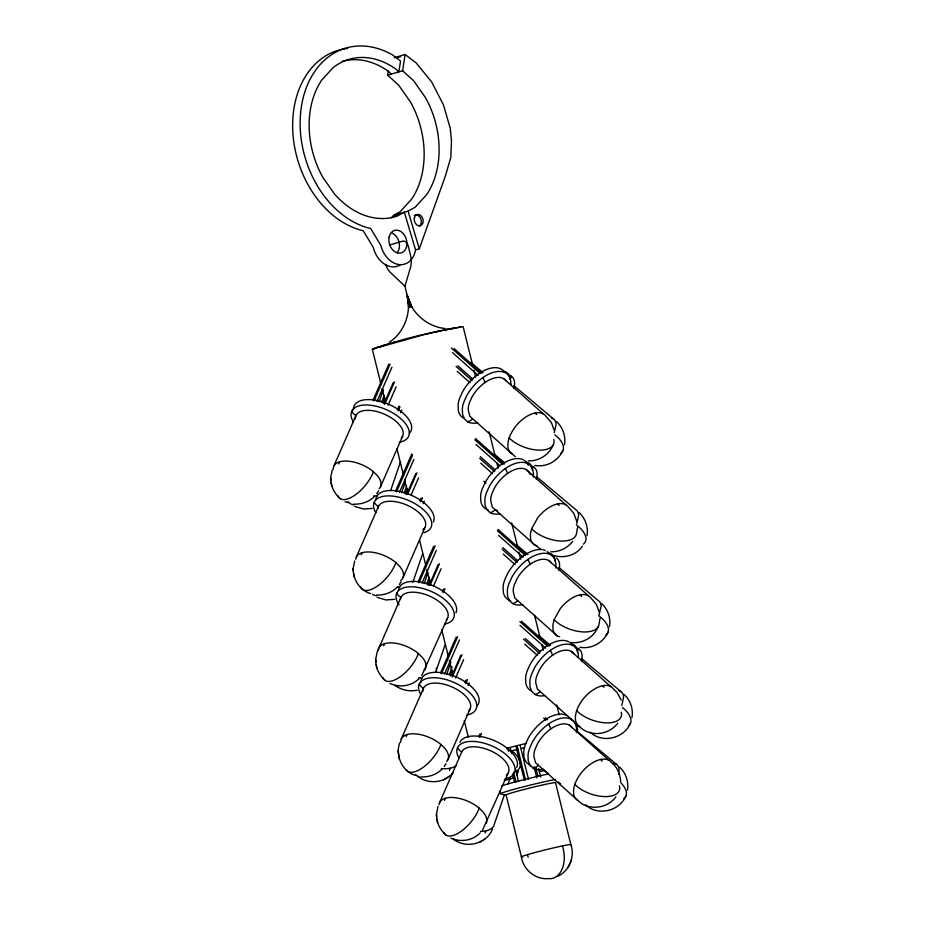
<?xml version="1.0" encoding="UTF-8"?>
<svg xmlns="http://www.w3.org/2000/svg" width="925" height="925" viewBox="0 0 925 925"><rect width="100%" height="100%" fill="white"/><g stroke="black" fill="none" stroke-linecap="round" stroke-linejoin="round"><path stroke-width="1.39" d="M564.516 444.763C565.903 436.38 562.943 427.442 556.642 421.708M587.017 535.668C588.404 527.296 585.444 518.358 579.143 512.623M609.517 626.583C610.905 618.212 607.945 609.263 601.643 603.539M632.018 717.499C633.405 709.128 630.445 700.179 624.144 694.444M627.474 790.181C628.861 781.798 625.901 772.861 619.6 767.126M409.844 304.614L407.208 295.445L410.353 306.788L407.208 295.445L409.012 307.239L407.208 295.445L411.463 306.614L407.208 295.445L409.532 306.996L407.208 295.445L411.544 306.545L407.208 295.445C411.22 311.008 405.647 328.398 393.634 339.024L389.356 342.25M618.524 774.306L619.056 769.912A25.507 11.262 -49.9 0 0 613.287 763.403M415.556 249.912L404.317 212.218L397.253 216.092A82.013 61.189 73.5 0 1 334.561 194.088L322.744 177.218A82.013 61.189 73.5 0 1 321.634 80.209L333.116 67.652A82.013 61.189 73.5 0 1 395.565 68.855L398.872 71.861L400.525 61.004L392.408 54.864A93.726 69.93 73.5 0 0 300.96 109.693A93.726 69.93 73.5 0 0 370.705 228.533L380.776 245.252A23.437 17.482 73.5 0 0 398.906 264.538A23.437 17.482 73.5 0 0 415.556 249.912L419.303 248.802L445.26 176.386L450.822 157.412L451.481 140.773L450.255 128.321L443.422 104.826L431.721 82.024L416.215 62.958L405.092 54.482L402.618 70.751L413.695 80.799L425.512 97.668A82.013 61.189 73.5 0 1 426.622 194.689L415.14 207.235L408.064 211.108L393.102 215.537L400.178 211.663L411.66 199.106A82.013 61.189 73.5 0 0 410.55 102.097L398.721 85.227L387.656 75.179L388.269 71.109M557.544 876.368C569.314 871.246 575.177 856.55 570.841 844.56L555.509 782.654A25.507 1.029 -13.9 0 0 529.135 788.181A25.507 1.029 -13.9 0 0 506.102 795.003L521.423 856.908C523.168 869.558 535.413 879.825 548.178 878.6A25.657 17.055 78.1 0 0 562.423 845.913L566.69 845.068A25.507 1.029 -13.9 0 1 570.424 844.941M577.582 527.273L576.553 532.904A25.657 12.8 19 0 1 558.885 540.894A25.657 12.8 19 0 1 531.632 528.776L537.726 517.803A25.507 14.176 -48.4 0 1 568.551 507.316L573.87 513.456L576.842 521.573M600.071 618.178L599.053 623.82A25.657 12.8 19 0 1 581.386 631.81A25.657 12.8 19 0 1 554.133 619.692L560.226 608.719A25.507 14.176 -48.4 0 1 591.052 598.232L596.371 604.372L599.342 612.477M331 480.422L330.653 477.624L332.214 470.05M353.5 571.326L353.153 568.54L354.714 560.955M376.001 662.242L375.654 659.456L377.215 651.871L400.976 597.307A8.464 7.331 24.9 0 1 396.767 593.064M415.591 775.428C402.167 771.623 395.079 755.598 399.716 742.787M436.797 816.844L436.45 814.058L438.011 806.473M554.341 430.657L551.369 422.54L546.051 416.4A25.507 14.176 -48.4 0 0 515.225 426.887C510.82 432.877 507.05 440.138 508.033 447.792A25.507 14.176 -48.4 0 0 512.23 454.013L515.398 456.696M531.632 528.776L530.383 534.037L530.534 538.708A25.507 14.176 -48.4 0 0 537.148 545.842M554.133 619.692L552.884 624.953L553.034 629.613A25.507 14.176 -48.4 0 0 559.648 636.758M621.184 700.04L617.033 692.397L613.553 689.137A25.507 14.176 -48.4 0 0 582.715 699.624C578.31 705.613 574.552 712.874 575.535 720.529A25.507 14.176 -48.4 0 0 579.732 726.749C590.15 737.433 609.159 734.97 617.75 723.177M620.744 782.816C620.444 775.335 617.888 767.519 611.726 762.859A25.507 14.176 -48.4 0 0 580.888 773.346C576.483 779.336 572.714 786.597 573.697 794.251A25.507 14.176 -48.4 0 0 577.894 800.472C588.323 811.144 607.332 808.693 615.911 796.888M409.625 305.25L404.919 286.218L410.457 267.568A17.575 11.678 78.1 0 0 410.527 255.265L408.283 246.166A6.417 4.267 78.1 0 0 402.641 241.148L389.39 245.067M554.283 432.703L556.098 424.494A25.507 11.262 -49.9 0 0 551.462 418.112M576.784 523.619L578.599 515.41A25.507 11.262 -49.9 0 0 575.882 509.756L536.431 476.583M621.785 705.451L623.6 697.23A25.507 11.262 -49.9 0 0 618.952 690.848M379.134 401.843L383.355 389.575M381.782 402.167L384.118 395.368M382.973 403.173L384.846 397.738M400.537 461.748L391.31 488.573A25.507 12.73 19 0 1 390.593 490.678M401.635 492.759L405.393 481.844M404.283 493.083L406.618 486.284M405.474 494.089L407.347 488.654M422.575 554.006L413.81 579.489A25.507 12.73 19 0 1 412.469 582.53M424.136 583.675L427.882 572.76M426.783 583.987L429.119 577.2M427.974 585.005L429.847 579.57M436.311 670.394L445.075 644.922M446.636 674.591L450.857 662.312M449.284 674.903L452.082 666.752M450.475 675.909L452.337 670.475M504.53 794.459L494.389 823.967A25.507 12.73 19 0 1 480.468 831.39M508.218 783.729L510.068 778.364M449.492 770.409L450.255 768.201M485.07 833.055L485.833 830.858M338.689 463.945L339.614 461.795M361.189 554.861L362.114 552.711M383.678 645.766L384.615 643.627M406.179 736.682L407.104 734.543M444.474 800.379L445.399 798.229M333.809 466.177L355.986 415.475A8.464 7.331 24.9 0 1 351.766 411.243M373.099 400.097L388.708 364.392M373.966 400.988L390.153 363.964M376.972 401.427L391.946 367.19M384.06 403.635L393.275 382.568M384.684 404.317L394.478 381.921M388.038 405.335L396.097 386.893M397.403 409.891L399.126 405.936M398.27 410.769L399.993 406.827M400.606 412.735L401.762 410.099M380.453 486.874L402.618 436.172M356.31 557.093L378.487 506.391A8.464 7.331 24.9 0 1 374.267 502.159M395.599 491.013L411.787 453.99M396.467 491.903L412.654 454.88M399.473 492.343L413.868 459.413M406.561 494.551L415.776 473.473M407.763 493.915L416.967 472.837M411.116 494.933L418.597 477.809M419.892 500.795L421.048 498.17M420.771 501.685L422.494 497.743M423.107 503.639L424.263 501.015M402.942 577.79L425.118 527.077M418.1 581.929L433.709 546.224M418.967 582.819L435.155 545.796M421.962 583.259L436.357 550.329M429.061 585.467L438.277 564.389M430.252 584.82L439.467 563.753M433.617 585.849L441.098 568.725M442.393 591.711L443.549 589.075M443.272 592.601L444.994 588.647M447.619 617.993L421.754 675.528M401.311 738.925L423.477 688.212A8.464 7.331 24.9 0 1 419.268 683.98M440.589 672.833L456.198 637.128M441.468 673.735L457.655 636.701M444.462 674.175L459.436 639.927M452.14 675.065L460.777 655.305M452.175 677.054L461.968 654.669M455.539 678.071L463.598 659.641M464.893 682.627L466.05 679.991M465.761 683.517L467.495 679.563M468.108 685.471L469.252 682.835M447.943 759.61L470.108 708.908M439.606 802.611L461.772 751.909A25.507 12.719 23.6 0 1 493.43 752.164A25.507 12.719 23.6 0 1 506.229 775.231M478.884 736.531L480.04 733.883M479.751 737.422L481.486 733.456M482.549 830.13L508.403 772.595M568.135 867.43L569.777 863.661M570.205 862.678L571.465 859.788M516.751 774.896L518.382 771.184M492.597 828.777C486.897 844.12 465.61 849.312 453.158 838.882A25.657 14.257 -48.4 0 0 455.678 839.993M552.907 445.364C548.941 455.054 538.685 461.286 528.291 460.87M597.908 627.185C593.549 638.019 581.374 644.228 570.008 642.389M563.036 450.348C558.249 460.985 546.409 467.53 534.858 465.437M608.037 632.168C603.239 642.817 591.399 649.362 579.859 647.269M630.526 723.084C624.225 738.508 602.291 743.746 590.115 732.195M625.994 795.766C619.681 811.19 597.758 816.428 585.571 804.877M376.764 493.696L378.637 490.805M399.253 584.612L401.138 581.709M444.254 766.432L446.127 763.541M582.438 546.166C576.437 555.197 564.227 558.665 554.052 555.543M453.435 772.259C445.098 783.128 428.136 784.77 417.58 776.237M572.748 541.345C567.441 548.028 559.359 552.109 550.78 551.774M380.672 382.985L372.347 349.361C401.496 338.874 432.484 331.728 463.136 326.675L472.837 365.907M374.463 496.413C369.121 501.974 361.247 504.495 353.639 504.137M396.964 587.329C391.622 592.879 383.748 595.411 376.128 595.053M419.464 678.245C412.007 685.98 399.75 688.038 390.049 683.471M441.965 769.161C436.623 774.711 428.738 777.243 421.129 776.873M480.248 832.847C472.791 840.582 460.546 842.64 450.833 838.073M443.607 779.787L446.486 778.052M479.185 842.432L482.064 840.698M447.55 777.393L449.272 776.364M483.127 840.05L484.85 839.021M390.951 217.664L396.837 214.427M378.811 347.291L426.517 333.948M425.396 334.457L437.779 331.335M394.212 57.708L405.092 54.482M396.559 57.893L400.641 56.679M387.656 75.179L402.618 70.751M435.212 332.167L447.665 329.173M443.838 330.283L455.516 327.612M456.661 327.82L460.789 326.756M372.347 349.361L374.671 348.783M373.099 348.679L376.521 347.846M376.891 347.257L382.118 346.066M383.47 345.21L387.853 344.273M392.385 342.678L395.623 342.065M450.683 328.918L454.129 328.363M403.022 339.822L404.907 339.579M372.255 508.392L363.594 509.051L354.738 506.461M394.755 599.296L386.083 599.967L377.238 597.377M417.256 690.212C409.544 691.761 401.334 690.2 395.079 685.321A25.657 14.257 -48.4 0 0 397.6 686.419M445.399 328.56C429.397 327.022 414.932 316.072 409.012 301.145L411.59 306.568M345.048 501.651L348.101 502.68M370.601 593.596C359.894 590.543 352.899 579.443 353.153 568.54M540.813 549.311L534.731 544.918L492.354 507.154L490.817 501.13A19.147 10.649 -48.4 0 1 493.222 490.759L494.47 487.984A25.507 14.176 -48.4 0 1 514.473 469.703A25.507 14.176 -48.4 0 1 530.025 474.421M513.93 385.679L553.381 418.84M471.022 362.565L483.023 372.659M494.609 454.395L504.437 462.662M558.931 567.499L598.382 600.672A25.507 11.262 -49.9 0 1 601.1 606.326L598.857 615.807A25.657 12.788 23.6 0 1 605.863 635.082M517.11 545.311L528.025 554.491M581.42 658.415L620.883 691.576M538.512 635.313L550.525 645.396M576.888 731.097L616.339 764.258M544.154 770.086L548.537 773.774M558.399 782.064L560.596 783.914M503.674 378.637L543.333 413.891M454.059 348.552L481.833 373.238M451.342 347.95L480.179 373.584M452.487 352.61L478.075 375.365M457.852 365.78L472.779 379.053M456.094 366.427L472.085 380.649M457.193 371.341L469.981 382.719M506.403 381.146A25.507 14.176 -48.4 0 0 471.97 397.068L470.721 399.843A19.147 10.649 -48.4 0 0 468.316 410.214L469.854 416.25L512.23 454.013M526.175 469.553L565.834 504.807M475.496 438.519L504.333 464.153M474.907 439.814L502.68 464.5M476.051 444.474L499.512 465.333M480.353 456.696L495.28 469.969M479.659 458.291L494.586 471.565M480.757 463.205L492.482 473.635M483.891 481.231L486.018 483.127M548.675 560.469L588.335 595.712M497.997 529.424L525.758 554.11M497.407 530.73L525.169 555.416M498.552 535.39L523.076 557.185M502.853 547.612L517.78 560.885M502.159 549.207L517.087 562.481M503.246 554.121L514.982 564.551M551.393 562.978A25.507 14.176 -48.4 0 0 516.971 578.9L515.722 581.663A19.147 10.649 -48.4 0 0 513.317 592.046L514.855 598.07L557.232 635.833M571.176 651.373L610.835 686.628M521.561 621.288L549.334 645.974M519.896 621.635L547.669 646.321M519.989 625.358L545.577 648.101M525.354 638.528L540.281 651.79M523.585 639.175L539.587 653.385M524.683 644.089L537.483 655.455M573.893 653.882A25.507 14.176 -48.4 0 0 539.472 669.804L538.223 672.579A19.147 10.649 -48.4 0 0 535.806 682.951L537.356 688.986L579.732 726.749M569.349 725.096L608.997 760.35M545.368 717.8L547.496 719.696M543.703 718.147L545.842 720.043M572.066 727.605A25.507 14.176 -48.4 0 0 537.633 743.527L536.384 746.302A19.147 10.649 -48.4 0 0 533.979 756.673L535.517 762.709L577.894 800.472M534.974 413.047L536.639 414.539M557.474 503.963L559.139 505.455M579.975 594.879L581.64 596.371M602.464 685.783L604.141 687.287M600.637 759.506L602.302 760.997M391.391 74.081L388.084 71.075A82.013 61.189 73.5 0 0 342.308 61.339M477.82 422.771A31.068 17.274 -48.4 0 1 467.634 421.754L464.327 418.69L462.535 414.18L462.454 411.347A23.322 12.962 -48.4 0 1 465.379 398.71L466.905 395.333A31.068 17.274 -48.4 0 1 494.586 372.035A31.068 17.274 -48.4 0 1 510.901 384.627M500.321 513.687A31.068 17.274 -48.4 0 1 490.134 512.658L486.828 509.606L485.024 505.085L484.954 502.263A23.322 12.962 -48.4 0 1 487.88 489.626L489.406 486.249A31.068 17.274 -48.4 0 1 517.827 462.778A31.068 17.274 -48.4 0 1 533.286 477.046M522.822 604.603A31.068 17.274 -48.4 0 1 512.635 603.574L509.328 600.522L507.524 596.001L507.443 593.168A23.322 12.962 -48.4 0 1 510.38 580.542L511.895 577.165A31.068 17.274 -48.4 0 1 540.327 553.693A31.068 17.274 -48.4 0 1 555.786 567.95M545.322 695.519A31.068 17.274 -48.4 0 1 535.136 694.49L531.817 691.426L530.025 686.917L529.944 684.084A23.322 12.962 -48.4 0 1 532.881 671.446L534.396 668.081A31.068 17.274 -48.4 0 1 562.088 644.771A31.068 17.274 -48.4 0 1 578.403 657.374M543.495 769.23A31.068 17.274 -48.4 0 1 533.309 768.201L529.99 765.148L528.198 760.639L528.117 757.806A23.322 12.962 -48.4 0 1 531.054 745.168L532.569 741.792A31.068 17.274 -48.4 0 1 561.001 718.32A31.068 17.274 -48.4 0 1 576.448 732.588M404.919 286.218L389.887 271.973L387.483 268.793L385.945 264.723M333.22 469.518A25.507 12.719 23.6 0 1 347.176 461.078A25.507 12.719 23.6 0 1 373.422 471.704L377.4 475.681A25.507 12.719 23.6 0 1 379.169 488.724M355.743 559.255A25.507 12.719 23.6 0 1 370.636 552.052A25.507 12.719 23.6 0 1 395.923 562.62L399.901 566.597A25.507 12.719 23.6 0 1 400.768 580.414M378.233 650.171A25.507 12.719 23.6 0 1 393.137 642.968A25.507 12.719 23.6 0 1 418.424 653.536L422.401 657.513A25.507 12.719 23.6 0 1 424.159 670.544M400.722 742.255A25.507 12.719 23.6 0 1 414.678 733.814A25.507 12.719 23.6 0 1 440.913 744.452L444.902 748.429A25.507 12.719 23.6 0 1 446.659 761.46M439.028 804.773A25.507 12.719 23.6 0 1 453.921 797.57A25.507 12.719 23.6 0 1 479.208 808.138L483.185 812.115A25.507 12.719 23.6 0 1 486.238 823.296M339.961 498.517C334.052 493.141 330.526 485.683 330.653 477.624M384.962 680.337C379.042 674.972 375.515 667.503 375.654 659.456M445.746 834.94C439.837 829.575 436.311 822.105 436.45 814.058M408.064 211.108L419.303 248.802M409.914 304.591L408.931 301.18L411.082 306.626L408.711 301.203L409.347 304.73M527.481 854.654L528.129 857.255M473.877 370.104L475.612 377.111M489.14 431.755L495.372 456.973M496.76 462.581L498.147 468.177M511.675 522.822L517.919 548.039M518.96 552.248L520.694 559.255M534.558 615.298L540.454 639.117M541.842 644.713L543.229 650.321M556.746 704.966L559.174 714.771M538.651 768.582L540.72 776.954M535.806 767.657L537.876 776.029M534.014 766.698L536.778 777.856M520.243 745.943L528.533 779.428M517.283 746.556L525.573 780.053M516.104 746.938L524.394 780.423M510.299 748.024L511.675 753.609M515.479 768.952L518.578 781.509M507.79 748.498L508.484 751.285M513.653 772.19L516.069 781.937M512.554 774.005L514.624 782.365M499.465 791.291L500.124 793.928A31.068 1.249 -13.9 0 1 520.451 787.603A31.068 1.249 -13.9 0 1 555.243 779.497M382.06 388.592L385.182 401.207M396.964 448.845L403.554 475.462M404.595 479.659L407.717 492.273M419.499 539.911L426.09 566.528M426.783 569.326L430.599 584.739M441.699 629.578L448.278 656.195M449.319 660.404L452.788 674.406M464.234 720.644L468.397 737.456M408.561 301.272L409.266 304.753M398.155 750.372L399.242 758.951M437.097 819.226L437.525 822.649M376.313 664.624L376.741 668.047M353.812 573.708L354.24 577.131M331.312 482.804L331.74 486.215M408.503 307.308L408.376 301.319M524.672 747.643A46.863 1.885 -13.9 0 1 522.058 748.302M518.092 749.285A46.863 1.885 -13.9 0 1 510.207 751.204M506.784 748.279A46.863 1.885 -13.9 0 1 526.475 743.365M516.173 771.566A31.068 15.505 19 0 0 519.919 761.298L518.728 758.986A23.322 11.643 19 0 0 511.433 750.638M513.202 777.763A31.068 15.505 19 0 1 504.183 780.11M422.39 677.828A25.507 12.73 19 0 1 418.794 677.667M436.276 668.07A25.507 12.73 19 0 1 435.594 672.498M377.4 495.997A25.507 12.73 19 0 1 373.804 495.835M354.032 504.877A25.657 14.257 -48.4 0 1 348.124 501.697M399.889 586.913A25.507 12.73 19 0 1 397.53 586.843M376.533 595.781A25.657 14.257 -48.4 0 1 372.578 594.405M456.661 765.229A25.507 12.73 19 0 1 441.294 768.582M420.1 777.335A25.657 14.257 -48.4 0 1 415.626 774.445M556.272 558.029A31.068 13.725 -49.9 0 1 558.966 570.274M547.901 553.058A31.068 13.725 -49.9 0 1 554.919 560.989M576.356 524.891A25.657 12.788 23.6 0 1 583.363 544.166M531.436 466.223A31.068 13.725 -49.9 0 1 536.465 479.37M533.771 467.113A8.464 7.573 -58.4 0 1 533.794 467.622M525.4 462.142A31.068 13.725 -49.9 0 1 532.418 470.073M576.622 724.333A31.068 13.725 -49.9 0 1 577.223 732.45M544.178 770.606A31.068 13.725 -49.9 0 1 539.414 771.277M534.754 769.507A31.068 13.725 -49.9 0 1 533.309 767.53M621.554 783.567A25.657 12.788 23.6 0 1 623.82 798.68M570.505 718.413A31.068 13.725 -49.9 0 1 571.951 720.402M531.031 766.305A31.068 13.725 -49.9 0 1 528.637 763.599M622.398 707.521A25.657 12.788 23.6 0 1 628.364 725.998M576.437 648.055A31.068 13.725 -49.9 0 1 581.467 661.19M578.773 648.945A8.464 7.573 -58.4 0 1 578.773 649.951M570.401 643.962A31.068 13.725 -49.9 0 1 577.42 651.905M554.896 434.785A25.657 12.788 23.6 0 1 560.862 453.25M508.935 375.307A31.068 13.725 -49.9 0 1 513.965 388.454M511.282 376.197A8.464 7.573 -58.4 0 1 511.224 377.712M504.264 371.387A31.068 13.725 -49.9 0 1 509.918 379.158M497.5 510.588A25.507 14.176 -48.4 0 1 495.072 509.675A8.464 6.984 -60.7 0 1 490.134 512.658M524.741 460.662A31.068 17.274 -48.4 0 1 528.198 465.194M488.065 509.814A31.068 17.274 -48.4 0 1 480.803 501.327L480.722 498.506A23.322 12.962 -48.4 0 1 483.659 485.868L485.174 482.492A31.068 17.274 -48.4 0 1 523.793 460.049M505.304 468.57A8.464 2.763 55 0 1 507.524 473.461M510.565 600.73A31.068 17.274 -48.4 0 1 503.304 592.243L503.223 589.41A23.322 12.962 -48.4 0 1 506.148 576.784L507.675 573.408A31.068 17.274 -48.4 0 1 541.68 549.566M542.94 549.751A31.068 17.274 -48.4 0 1 545.253 550.456M547.242 551.577A31.068 17.274 -48.4 0 1 549.6 554.017M517.572 600.579A8.464 6.984 -60.7 0 1 512.635 603.574M527.805 559.486A8.464 2.763 55 0 1 530.025 564.377M619.426 785.892A25.657 12.8 19 0 1 604.222 796.575A25.657 12.8 19 0 1 574.795 784.319M529.077 764.455A31.068 17.274 -48.4 0 1 523.966 756.881L523.885 754.048A23.322 12.962 -48.4 0 1 526.822 741.411L528.348 738.034A31.068 17.274 -48.4 0 1 566.956 715.592M538.246 765.218A8.464 6.984 -60.7 0 1 533.309 768.201M548.467 724.113A8.464 2.763 55 0 1 550.699 729.004M621.253 712.169A25.657 12.8 19 0 1 606.048 722.853A25.657 12.8 19 0 1 576.622 710.608M570.621 643.21A31.068 17.274 -48.4 0 1 572.101 644.933M530.904 690.732A31.068 17.274 -48.4 0 1 525.805 683.159L525.724 680.326A23.322 12.962 -48.4 0 1 528.649 667.7L530.175 664.323A31.068 17.274 -48.4 0 1 568.783 641.869M540.073 691.495A8.464 6.984 -60.7 0 1 535.136 694.49M550.294 650.402A8.464 2.763 55 0 1 552.526 655.293M553.763 439.433A25.657 12.8 19 0 1 538.547 450.117A25.657 12.8 19 0 1 509.132 437.86M463.413 417.996A31.068 17.274 -48.4 0 1 458.303 410.422L458.222 407.59A23.322 12.962 -48.4 0 1 461.159 394.952L462.673 391.576A31.068 17.274 -48.4 0 1 504.599 372.197M472.571 418.759A8.464 6.984 -60.7 0 1 467.634 421.754M482.804 377.654A8.464 2.763 55 0 1 485.024 382.557M353.362 421.904A31.068 15.482 23.6 0 1 366.011 404.965A31.068 15.482 23.6 0 1 404.005 421.823A31.068 15.482 23.6 0 1 399.311 442.289M355.397 418.817A25.507 12.719 23.6 0 1 383.632 413.845A25.507 12.719 23.6 0 1 401.334 438.011M373.422 471.704A25.657 11.331 -49.9 0 1 354.726 495.303A25.657 11.331 -49.9 0 1 338.064 495.892M353.419 409.902A31.068 15.482 23.6 0 1 387.795 403.855A31.068 15.482 23.6 0 1 409.359 433.282M375.862 512.82A31.068 15.482 23.6 0 1 387.633 495.892A31.068 15.482 23.6 0 1 425.28 511.444A31.068 15.482 23.6 0 1 423.997 532.684M377.909 508.553A25.507 12.719 23.6 0 1 408.156 505.663A25.507 12.719 23.6 0 1 422.933 529.713M395.923 562.62A25.657 11.331 -49.9 0 1 377.227 586.219A25.657 11.331 -49.9 0 1 360.565 586.808M375.932 499.384A31.068 15.482 23.6 0 1 409.035 494.251A31.068 15.482 23.6 0 1 433.42 521.943M398.999 604.719A31.068 15.482 23.6 0 1 410.122 586.808A31.068 15.482 23.6 0 1 448.706 603.331A31.068 15.482 23.6 0 1 444.312 624.121M400.409 599.469A25.507 12.719 23.6 0 1 429.639 596.116A25.507 12.719 23.6 0 1 446.324 619.843M418.424 653.536A25.657 11.331 -49.9 0 1 399.716 677.135A25.657 11.331 -49.9 0 1 383.054 677.724M398.432 590.3A31.068 15.482 23.6 0 1 431.536 585.167A31.068 15.482 23.6 0 1 455.921 612.859M420.863 694.64A31.068 15.482 23.6 0 1 433.501 677.713A31.068 15.482 23.6 0 1 471.496 694.571A31.068 15.482 23.6 0 1 466.813 715.025M422.887 691.553A25.507 12.719 23.6 0 1 451.123 686.581A25.507 12.719 23.6 0 1 468.825 710.758M440.913 744.452A25.657 11.331 -49.9 0 1 423.083 767.438A25.657 11.331 -49.9 0 1 406.04 769.669M420.91 682.638A31.068 15.482 23.6 0 1 455.297 676.591A31.068 15.482 23.6 0 1 476.861 706.029M459.147 758.338A31.068 15.482 23.6 0 1 471.796 741.399A31.068 15.482 23.6 0 1 509.791 758.257A31.068 15.482 23.6 0 1 505.096 778.723M479.208 808.138A25.657 11.331 -49.9 0 1 460.511 831.737A25.657 11.331 -49.9 0 1 443.85 832.327M461.772 751.909A8.464 7.331 24.9 0 1 457.563 747.678M459.922 742.266A31.068 15.482 23.6 0 1 494.829 740.821A31.068 15.482 23.6 0 1 516.717 767.461M522.694 856.862A25.507 1.029 -13.9 0 1 532.326 853.266A25.507 1.029 -13.9 0 1 562.423 845.913M506.507 794.621A8.464 8.279 65.1 0 1 500.622 793.465M501.5 785.926A31.068 1.249 -13.9 0 1 548.409 773.936M400.294 264.897A23.437 17.482 73.5 0 1 373.295 247.461L363.224 230.741A93.726 69.93 73.5 0 1 293.075 135.536A93.726 69.93 73.5 0 1 347.603 48.458M392.269 233.135A11.713 8.741 73.5 0 1 397.149 252.814M414.365 215.444A5.862 4.371 73.5 0 1 420.609 218.358A5.862 4.371 73.5 0 1 419.303 225.954M389.078 237.528A11.713 8.741 73.5 0 0 400.722 253.022A11.713 8.741 73.5 0 0 403.924 234.418A11.713 8.741 73.5 0 0 389.078 237.528M414.284 218.08A5.862 4.371 73.5 0 0 420.112 225.827A5.862 4.371 73.5 0 0 421.708 216.531A5.862 4.371 73.5 0 0 414.284 218.08"/></g></svg>
